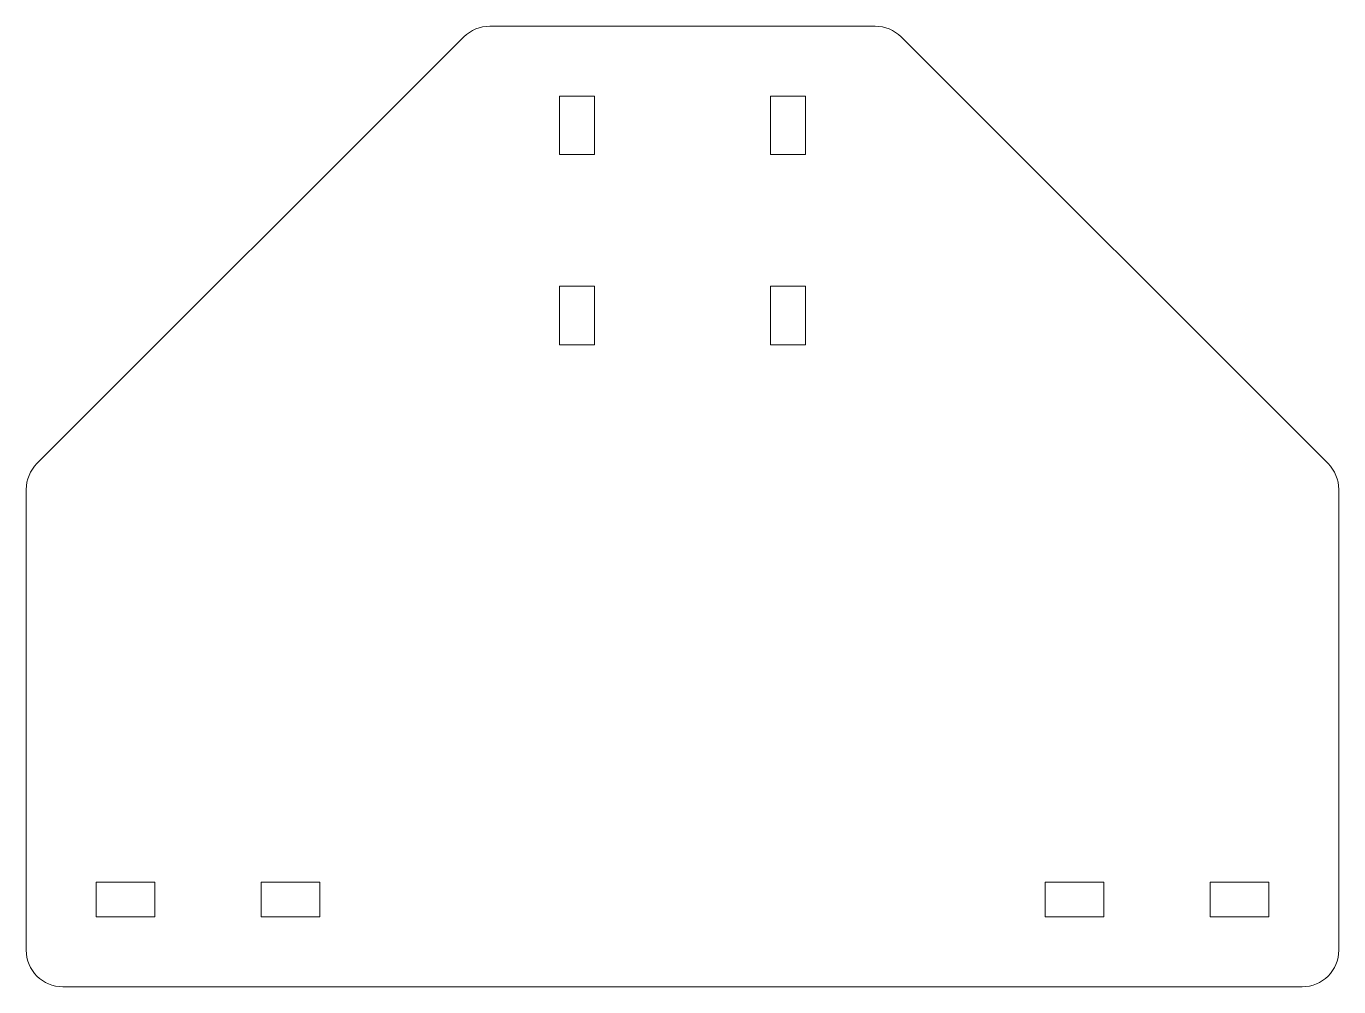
# Model space of a CAD drawing. Header units: millimetres. Extents: x -78 to 102, y -14 to 117.
import ezdxf

# ---------------------------------------------------------------- set-up
doc = ezdxf.new("R2010")
doc.units = ezdxf.units.MM

msp = doc.modelspace()

# ---------------------------------------------------------------- linework, layer by layer
at = {"color": 7, "linetype": 'Continuous', "lineweight": 15}
for p, q in [((-14.29, 116.83), (38.29, 116.83)), ((-76.06, 57.12), (-17.82, 115.36)), ((100.06, 57.12), (41.82, 115.36)), ((-4.76, 107.3), (0, 107.3)), ((-4.76, 107.3), (-4.76, 99.3)), ((0, 107.3), (0, 99.3)), ((24, 107.3), (28.76, 107.3)), ((24, 107.3), (24, 99.3)), ((28.76, 107.3), (28.76, 99.3)), ((-4.76, 99.3), (0, 99.3)), ((24, 99.3), (28.76, 99.3)), ((-4.76, 81.33), (0, 81.33)), ((-4.76, 81.33), (-4.76, 73.33)), ((0, 81.33), (0, 73.33)), ((24, 81.33), (28.76, 81.33)), ((24, 81.33), (24, 73.33)), ((28.76, 81.33), (28.76, 73.33)), ((-4.76, 73.33), (0, 73.33)), ((24, 73.33), (28.76, 73.33)), ((-77.53, 53.59), (-77.53, -9.29)), ((101.53, 53.59), (101.53, -9.29)), ((-68, 0), (-60, 0)), ((-68, -4.76), (-68, 0)), ((-60, -4.76), (-60, 0)), ((-45.48, 0), (-37.48, 0)), ((-45.48, -4.76), (-45.48, 0)), ((-37.48, -4.76), (-37.48, 0)), ((61.48, 0), (69.48, 0)), ((61.48, -4.76), (61.48, 0)), ((69.48, -4.76), (69.48, 0)), ((84, 0), (92, 0)), ((84, -4.76), (84, 0)), ((92, -4.76), (92, 0)), ((-68, -4.76), (-60, -4.76)), ((-45.48, -4.76), (-37.48, -4.76)), ((61.48, -4.76), (69.48, -4.76)), ((84, -4.76), (92, -4.76)), ((-72.53, -14.29), (96.53, -14.29))]:
    msp.add_line(p, q, dxfattribs=at)
for centre, start, end in [((-14.29, 111.83), 90, 135), ((38.29, 111.83), 45, 90), ((-72.53, 53.59), 135, 180), ((96.53, 53.59), 0, 45), ((-72.53, -9.29), 180, 270), ((96.53, -9.29), 270, 0)]:
    msp.add_arc(centre, 5, start, end, dxfattribs=at)

doc.saveas('drawing.dxf')
